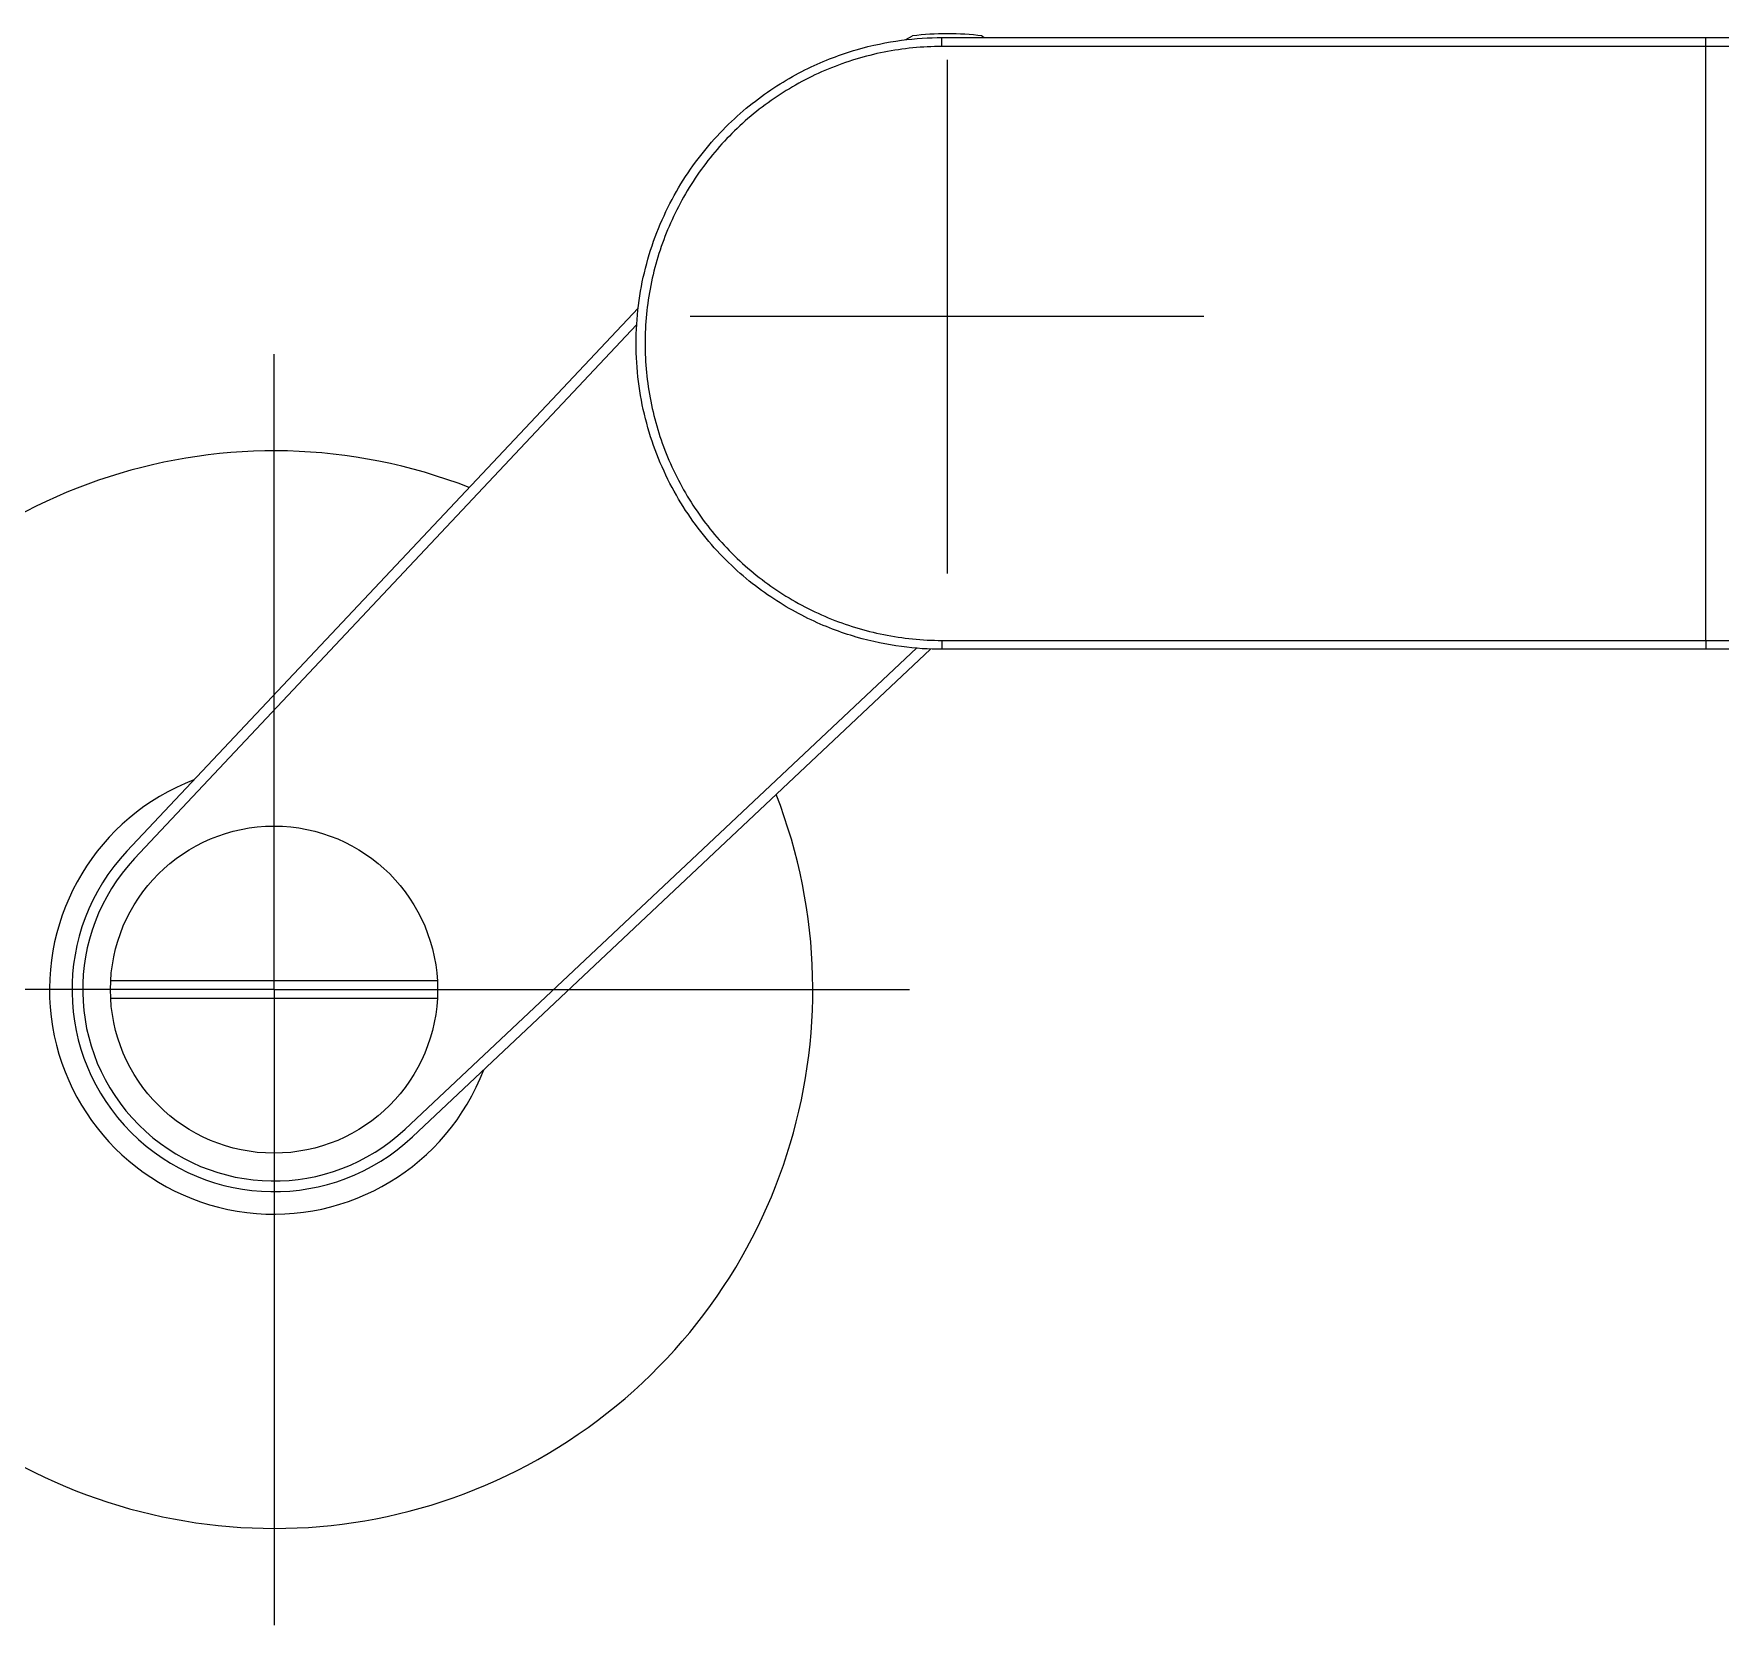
# Model space of a CAD drawing. Extents: x 0 to 1128, y 0 to 827.
# Drawn here: x 194.7 to 289.1, y 157.1 to 246.2 of the extents above; entities that cross this region are included whole.
import ezdxf

# ---------------------------------------------------------------- set-up
doc = ezdxf.new("R2010")
doc.units = 0
doc.header["$LTSCALE"] = 4
doc.header["$MEASUREMENT"] = 0
doc.linetypes.add('CENTER', pattern=[50.8, 31.75, -6.35, 6.35, -6.35])
doc.layers.get('0').update_dxf_attribs({"linetype": 'CONTINUOUS'})
doc.layers.add('DEF_LAYER_ASSEM_MEMBER', color=7, linetype='CONTINUOUS')

msp = doc.modelspace()

# ---------------------------------------------------------------- linework, layer by layer
at = {"color": 7, "linetype": 'Continuous', "lineweight": 25}
for p, q in [((245.521, 245.957), (288.271, 245.957)), ((288.271, 245.457), (245.521, 245.457)), ((288.271, 245.457), (288.271, 245.957)), ((288.271, 245.957), (303.788, 245.957)), ((288.271, 212.222), (288.271, 245.457)), ((303.287, 245.457), (288.271, 245.457)), ((245.521, 212.222), (288.271, 212.222)), ((288.271, 211.722), (245.521, 211.722)), ((288.271, 212.222), (289.888, 212.222)), ((288.271, 212.222), (288.271, 211.722)), ((289.942, 211.722), (288.271, 211.722))]:
    msp.add_line(p, q, dxfattribs=at)
at = {"color": 1, "linetype": 'CENTER'}
for p, q in [((245.805, 244.713), (245.805, 215.969)), ((260.177, 230.341), (231.434, 230.341)), ((208.141, 192.677), (208.141, 228.246)), ((208.141, 192.677), (172.572, 192.677)), ((208.141, 192.677), (208.141, 157.107)), ((208.141, 192.677), (243.711, 192.677))]:
    msp.add_line(p, q, dxfattribs=at)
for p, q in [((217.28, 193.177), (199.002, 193.177)), ((217.28, 192.177), (199.002, 192.177))]:
    msp.add_line(p, q)
msp.add_circle((208.141, 192.677), 9.153)
for radius, start, end in [(11.306, 136.72988, 313.27012), (10.706, 136.76162, 313.23838)]:
    msp.add_arc((208.141, 192.677), radius, start, end)
at = {"color": 7, "linetype": 'Continuous', "lineweight": 25}
for points, knots in [([(245.521, 211.722), (244.807, 211.722), (244.049, 211.766), (242.448, 211.98), (241.604, 212.151), (239.851, 212.662), (238.942, 213.003), (237.097, 213.902), (236.163, 214.46), (234.337, 215.83), (233.446, 216.642), (231.801, 218.526), (231.048, 219.599), (229.785, 221.969), (229.275, 223.264), (228.584, 225.987), (228.403, 227.413), (228.403, 230.266), (228.584, 231.692), (229.275, 234.414), (229.785, 235.71), (231.048, 238.08), (231.801, 239.153), (233.446, 241.037), (234.337, 241.849), (236.163, 243.218), (237.097, 243.777), (238.942, 244.676), (239.851, 245.017), (241.604, 245.528), (242.448, 245.699), (244.049, 245.913), (244.807, 245.957), (245.521, 245.957)], [0, 0, 0, 0, 0.0625, 0.0625, 0.125, 0.125, 0.1875, 0.1875, 0.25, 0.25, 0.3125, 0.3125, 0.375, 0.375, 0.4375, 0.4375, 0.5, 0.5, 0.5625, 0.5625, 0.625, 0.625, 0.6875, 0.6875, 0.75, 0.75, 0.8125, 0.8125, 0.875, 0.875, 0.9375, 0.9375, 1, 1, 1, 1]), ([(245.521, 245.457), (244.423, 245.457), (243.344, 245.349), (241.751, 245.033), (241.224, 244.901), (240.18, 244.585), (239.662, 244.399), (238.152, 243.774), (237.198, 243.263), (235.843, 242.359), (235.403, 242.033), (234.556, 241.338), (234.153, 240.973), (233.004, 239.823), (232.316, 238.987), (231.405, 237.624), (231.122, 237.152), (230.609, 236.193), (230.146, 235.214), (229.78, 234.194), (229.464, 233.154), (229.33, 232.621), (229.01, 231.012), (228.904, 229.934), (228.903, 228.309), (228.929, 227.766), (229.036, 226.676), (229.116, 226.134), (229.434, 224.535), (229.747, 223.499), (230.37, 221.991), (230.606, 221.493), (231.12, 220.53), (231.399, 220.064), (232.301, 218.713), (232.987, 217.874), (234.537, 216.322), (235.377, 215.632), (236.727, 214.729), (237.192, 214.45), (238.152, 213.935), (238.65, 213.699), (240.16, 213.073), (241.196, 212.758), (243.324, 212.332), (244.423, 212.222), (245.521, 212.222)], [0, 0, 0, 0, 0.0625, 0.0625, 0.09375, 0.09375, 0.125, 0.125, 0.1875, 0.1875, 0.21875, 0.21875, 0.25, 0.25, 0.3125, 0.3125, 0.34375, 0.34375, 0.375, 0.40625, 0.40625, 0.4375, 0.4375, 0.5, 0.5, 0.53125, 0.53125, 0.5625, 0.5625, 0.625, 0.625, 0.65625, 0.65625, 0.6875, 0.6875, 0.75, 0.75, 0.8125, 0.8125, 0.84375, 0.84375, 0.875, 0.875, 0.9375, 0.9375, 1, 1, 1, 1]), ([(245.521, 245.457), (245.521, 245.588), (245.521, 245.718), (245.521, 245.903), (245.521, 245.957), (245.521, 245.957)], [0, 0, 0, 0, 0.5, 0.5, 1, 1, 1, 1]), ([(245.521, 212.222), (245.521, 212.091), (245.521, 211.961), (245.521, 211.775), (245.521, 211.722), (245.521, 211.722)], [0, 0, 0, 0, 0.5, 0.5, 1, 1, 1, 1])]:
    msp.add_open_spline(points, degree=3, knots=knots, dxfattribs=at)
at = {"layer": 'DEF_LAYER_ASSEM_MEMBER', "color": 7, "linetype": 'Continuous'}
for p, q in [((243.502, 245.838), (243.871, 246.051)), ((247.74, 246.051), (247.902, 245.957)), ((199.909, 200.427), (228.518, 230.818)), ((244.88, 211.733), (215.891, 184.444))]:
    msp.add_line(p, q, dxfattribs=at)
at = {"layer": 'DEF_LAYER_ASSEM_MEMBER', "color": 9, "linetype": 'Continuous'}
for p, q in [((228.435, 229.887), (200.342, 200.011)), ((215.475, 184.877), (244.087, 211.782))]:
    msp.add_line(p, q, dxfattribs=at)
at = {"layer": 'DEF_LAYER_ASSEM_MEMBER', "color": 7, "linetype": 'Continuous'}
for centre, radius, start, end in [((245.805, 230.341), 15.829, 82.87385, 97.03131), ((208.141, 192.677), 30.15, 68.75419, 21.24581), ((208.141, 192.677), 12.563, 110.88795, 339.11205)]:
    msp.add_arc(centre, radius, start, end, dxfattribs=at)

doc.saveas('drawing.dxf')
